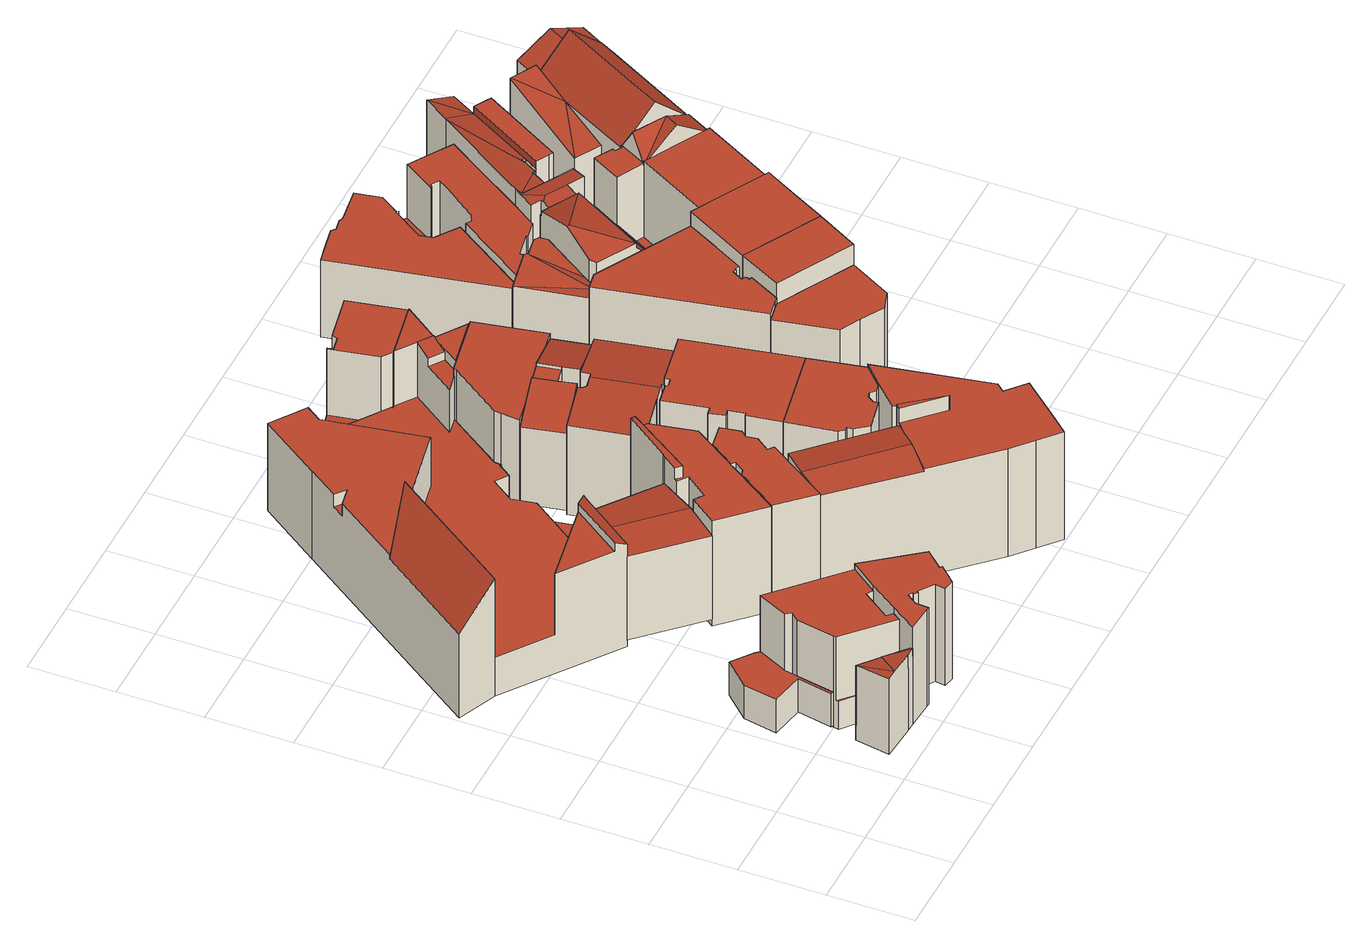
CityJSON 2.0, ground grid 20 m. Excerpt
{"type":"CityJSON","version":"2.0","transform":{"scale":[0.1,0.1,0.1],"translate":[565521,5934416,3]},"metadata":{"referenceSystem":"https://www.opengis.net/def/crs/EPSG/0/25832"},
"CityObjects":{
"building1":{"type":"Building","attributes":{"Gemeindeschluessel":"02000000","Geometrietyp2DReferenz":"3000","function":"31001_2050","roofType":"1000","measuredHeight":9.04,"storeysAboveGround":2},"geometry":[{"type":"MultiSurface","lod":"2","boundaries":[[[0,1,2,3]],[[3,2,4,5]],[[6,7,8,9]],[[10,11,12,13]],[[14,15,16,17]],[[17,16,11,10]],[[12,11,16,15,18,8,7,4,2,1]],[[19,14,17,10,13,0,3,5,6,9]],[[0,13,12,1]],[[14,19,18,15]],[[19,9,8,18]],[[6,5,4,7]]],"semantics":{"surfaces":[{"type":"WallSurface"},{"type":"RoofSurface"},{"type":"GroundSurface"}],"values":[0,0,0,0,0,0,1,2,0,0,0,0]}}]},
"building2":{"type":"Building","attributes":{"Gemeindeschluessel":"02000000","Geometrietyp2DReferenz":"3000","function":"31001_2310","roofType":"1000","measuredHeight":24.84,"storeysAboveGround":6},"geometry":[{"type":"MultiSurface","lod":"2","boundaries":[[[20,21,22,23,24,25,26,27,28,29,30,31]],[[32,33,34]],[[32,35,36,37,38,33]],[[39,40,35,32]],[[41,42,43,44]],[[45,41,44]],[[40,46,47,35]],[[48,49,50,43,51,52]],[[53,38,37,54]],[[55,25,24,56]],[[56,24,23,57]],[[57,23,22,58]],[[58,22,21,59]],[[50,44,43]],[[60,20,31,61]],[[61,31,30,62]],[[62,30,29,63]],[[63,29,28,64]],[[65,48,52,66]],[[67,39,32,34,68]],[[69,67,68,53,54,65,66,55,56,57,58,59,60,61,62,63,64]],[[69,64,28,27,42,41,45,47,46]],[[26,51,43,42,27]],[[20,60,59,21]],[[55,66,52,51,26,25]],[[67,69,46,40,39]],[[35,47,45,44,50,49,36]],[[65,54,37,36,49,48]],[[53,68,34,33,38]]],"semantics":{"surfaces":[{"type":"RoofSurface"},{"type":"WallSurface"},{"type":"GroundSurface"}],"values":[0,0,0,0,0,0,0,0,1,1,1,1,1,1,1,1,1,1,1,1,2,1,1,1,1,1,1,1,1]}}]},
"building3":{"type":"Building","attributes":{"Gemeindeschluessel":"02000000","Geometrietyp2DReferenz":"3000","function":"31001_2310","roofType":"1000","measuredHeight":26.3,"storeysAboveGround":6},"geometry":[{"type":"MultiSurface","lod":"2","boundaries":[[[70,71,72,73]],[[73,72,74,75]],[[75,74,76,77]],[[78,79,80,81]],[[82,83,84,85]],[[85,84,86,87]],[[88,89,90,91]],[[91,90,92,93]],[[93,92,94,95]],[[95,94,96,97]],[[97,96,98,99]],[[99,98,100,101]],[[101,100,102,103]],[[103,102,104,105]],[[106,104,102,100,98,96,94,92,90,89,86,84,83,80,79,76,74,72,71]],[[88,91,93,95,97,99,101,103,105,107,70,73,75,77,78,81,82,85,87]],[[88,87,86,89]],[[107,105,104,106]],[[82,81,80,83]],[[70,107,106,71]],[[78,77,76,79]]],"semantics":{"surfaces":[{"type":"WallSurface"},{"type":"RoofSurface"},{"type":"GroundSurface"}],"values":[0,0,0,0,0,0,0,0,0,0,0,0,0,0,1,2,0,0,0,0,0]}}]},
"building4":{"type":"Building","attributes":{"Gemeindeschluessel":"02000000","Geometrietyp2DReferenz":"3000","function":"31001_2010","roofType":"3100","measuredHeight":23.64,"storeysAboveGround":5},"geometry":[{"type":"MultiSurface","lod":"2","boundaries":[[[108,109,110,111]],[[112,111,110,113]],[[114,115,108,111,112]],[[116,114,112,113]],[[115,114,116,117]],[[116,113,110,109,117]],[[115,117,109,108]]],"semantics":{"surfaces":[{"type":"RoofSurface"},{"type":"WallSurface"},{"type":"GroundSurface"}],"values":[0,1,1,2,1,1,0]}}]},
"building5":{"type":"Building","attributes":{"Gemeindeschluessel":"02000000","Geometrietyp2DReferenz":"3000","function":"31001_2050","roofType":"1000","measuredHeight":31.86,"storeysAboveGround":6},"geometry":[{"type":"MultiSurface","lod":"2","boundaries":[[[118,119,120,121,122]],[[123,124,125]],[[126,127,128]],[[129,130,131,132,133,134]],[[135,136,137]],[[138,139,140,141,142,143]],[[144,145,146,147,148]],[[149,150,151,152,153,154]],[[121,120,155]],[[156,155,120,119,157]],[[128,158,159,126]],[[121,160,122]],[[126,159,161,127]],[[123,134,133,124]],[[162,131,130,163]],[[163,130,129,164]],[[136,165,166,137]],[[167,168,169,170]],[[171,172,173,174]],[[175,176,177,178]],[[178,177,179,180]],[[181,182,183,184]],[[184,183,185,186]],[[186,185,187,188]],[[188,187,189,190]],[[191,138,143,192]],[[193,194,195,196]],[[194,147,146,197]],[[141,144,148,142]],[[154,198,199,149]],[[200,152,151,201]],[[201,151,150,202]],[[164,129,134,123,125,203,204,205]],[[202,150,149,199,206,140,139,207]],[[158,128,127,161,208,209,210,118,122,160]],[[211,169,168,166,165,212,213,189,187,185,183,182,191,192,193,196,214,179,177,176,215,171,174,216,156,157,204,203]],[[181,184,186,188,190,217,218,219,167,170,162,163,164,205,210,209,220,221,175,178,180,222,223,200,201,202,207]],[[224,173,172,225,208,161,159,158,160,121,155]],[[218,217,213,212]],[[219,218,212,165,136,135]],[[208,225,220,209]],[[225,172,171,215,221,220]],[[226,223,222,214,196,195]],[[200,223,226,227,153,152]],[[145,144,141,140,206]],[[198,154,153,227,197,146,145]],[[193,192,143,142,148,147,194]],[[181,207,139,138,191,182]],[[217,190,189,213]],[[222,180,179,214]],[[175,221,215,176]],[[167,219,135,137,166,168]],[[173,224,216,174]],[[162,170,169,211,132,131]],[[224,155,156,216]],[[211,203,125,124,133,132]],[[210,205,204,157,119,118]],[[145,206,199,198]],[[226,195,194,197,227]]],"semantics":{"surfaces":[{"type":"RoofSurface"},{"type":"WallSurface"},{"type":"GroundSurface"}],"values":[0,0,0,0,0,0,0,0,1,1,1,1,1,1,1,1,1,1,1,1,1,1,1,1,1,1,1,1,1,1,1,1,1,1,1,0,2,0,1,1,1,1,1,1,1,1,1,1,1,1,1,1,1,1,1,1,1,0,0]}}]},
"building6":{"type":"Building","attributes":{"Gemeindeschluessel":"02000000","Geometrietyp2DReferenz":"3000","function":"31001_2310","roofType":"1000","measuredHeight":31.57,"storeysAboveGround":6},"geometry":[{"type":"MultiSurface","lod":"2","boundaries":[[[228,229,230,231,232,233]],[[234,235,236,237]],[[237,236,238,239]],[[240,241,242,243]],[[244,232,231,245]],[[245,231,230,246]],[[247,229,228,248]],[[248,228,233,249]],[[250,251,252,253]],[[253,252,254,255]],[[234,237,239,240,243,256,244,245,246,250,253,255]],[[254,252,251,247,248,249,257,242,241,238,236,235]],[[242,257,256,243]],[[250,246,230,229,247,251]],[[244,256,257,249,233,232]],[[254,235,234,255]],[[238,241,240,239]]],"semantics":{"surfaces":[{"type":"RoofSurface"},{"type":"WallSurface"},{"type":"GroundSurface"}],"values":[0,1,1,1,1,1,1,1,1,1,2,0,1,1,1,1,1]}}]},
"building7":{"type":"Building","attributes":{"Gemeindeschluessel":"02000000","Geometrietyp2DReferenz":"3000","function":"31001_2010","roofType":"1000","measuredHeight":28.91,"storeysAboveGround":6},"geometry":[{"type":"MultiSurface","lod":"2","boundaries":[[[258,259,260,261,262,263,264,265,266,267,268,269,270]],[[271,272,273,274,275,276,277,278,279,280,281,282,283]],[[272,269,268,273]],[[273,268,267,274]],[[274,267,266,275]],[[275,266,265,276]],[[276,265,264,277]],[[277,264,263,278]],[[278,263,262,279]],[[279,262,261,280]],[[280,261,260,281]],[[281,260,259,282]],[[282,259,258,283]],[[271,270,269,272]],[[271,283,258,270]]],"semantics":{"surfaces":[{"type":"RoofSurface"},{"type":"GroundSurface"},{"type":"WallSurface"}],"values":[0,1,2,2,2,2,2,2,2,2,2,2,2,2,2]}}]},
"building8":{"type":"Building","attributes":{"Gemeindeschluessel":"02000000","Geometrietyp2DReferenz":"3000","function":"31001_2140","roofType":"1000","measuredHeight":3,"storeysAboveGround":1},"geometry":[{"type":"MultiSurface","lod":"2","boundaries":[[[284,285,286,287]],[[288,289,290,291]],[[291,290,285,284]],[[290,289,286,285]],[[289,288,287,286]],[[288,291,284,287]]],"semantics":{"surfaces":[{"type":"GroundSurface"},{"type":"RoofSurface"},{"type":"WallSurface"}],"values":[0,1,2,2,2,2]}}]},
"building9":{"type":"Building","attributes":{"Gemeindeschluessel":"02000000","Geometrietyp2DReferenz":"3000","function":"31001_2010","roofType":"1000","measuredHeight":33.04,"storeysAboveGround":8},"geometry":[{"type":"MultiSurface","lod":"2","boundaries":[[[292,293,294,295,296]],[[294,297,298,299,300,295]],[[301,302,303,304,305,306]],[[307,300,299,308]],[[308,299,298,309]],[[310,311,312,313]],[[313,312,314,315]],[[315,314,316,317]],[[292,318,293]],[[319,320,321,322]],[[322,321,323,324]],[[324,323,325,326]],[[327,304,303,328]],[[329,302,301,330]],[[330,301,306,331]],[[332,333,334,335]],[[335,334,336,337]],[[337,336,338,339]],[[339,338,340,341]],[[341,340,342,343]],[[343,342,344,345]],[[345,344,346,347]],[[348,349,350,296,295,300,307]],[[351,352,320,319]],[[346,344,342,340,338,336,334,333,329,330,331,297,293,318,325,323,321,320,352]],[[350,349,353,354,355,310,313,315,317,327,328,332,335,337,339,341,343,345,347,351,319,322,324,326]],[[356,357,358,348,307,308,309,359,316,314,312,311]],[[350,326,325,318,292,296]],[[351,347,346,352]],[[332,328,303,302,329,333]],[[298,297,331,306,305,359,309]],[[327,317,316,359,305,304]],[[356,311,310,355]],[[357,356,355,354]],[[358,357,354,353]],[[348,358,353,349]],[[293,297,294]]],"semantics":{"surfaces":[{"type":"RoofSurface"},{"type":"WallSurface"},{"type":"GroundSurface"}],"values":[0,0,0,1,1,1,1,1,1,1,1,1,1,1,1,1,1,1,1,1,1,1,1,1,0,2,0,1,1,1,1,1,1,1,1,1,1]}}]},
"building10":{"type":"Building","attributes":{"Gemeindeschluessel":"02000000","Geometrietyp2DReferenz":"3000","function":"31001_2010","roofType":"1000","measuredHeight":28.39,"storeysAboveGround":5},"geometry":[{"type":"MultiSurface","lod":"2","boundaries":[[[360,361,362,363]],[[363,362,364,339]],[[339,364,365,337]],[[337,365,366,367]],[[367,366,368,369]],[[369,368,370,371]],[[371,370,372,373]],[[373,372,374,375]],[[315,376,377,378]],[[378,377,379,313]],[[380,379,377,376,381,374,372,370,368,366,365,364,362,361]],[[317,315,378,313,310,360,363,339,337,367,369,371,373,375]],[[360,310,380,361]],[[310,313,379,380]],[[315,317,381,376]],[[317,375,374,381]]],"semantics":{"surfaces":[{"type":"WallSurface"},{"type":"RoofSurface"},{"type":"GroundSurface"}],"values":[0,0,0,0,0,0,0,0,0,0,1,2,0,0,0,0]}}]},
"building11":{"type":"Building","attributes":{"Gemeindeschluessel":"02000000","Geometrietyp2DReferenz":"3000","function":"31001_2310","roofType":"3100","measuredHeight":25.99,"storeysAboveGround":5},"geometry":[{"type":"MultiSurface","lod":"2","boundaries":[[[382,383,384,385,386,387,388,389,390]],[[385,391,392,393,394,395,396,386]],[[397,390,389,398]],[[398,389,388,399]],[[399,388,387,400]],[[401,384,383,402]],[[402,383,382,403]],[[403,382,390,397]],[[404,396,395,405]],[[405,395,394,406]],[[406,394,393,407]],[[407,393,392,408]],[[408,392,391,409]],[[409,391,385,384,401]],[[400,387,386,396,404]],[[400,404,405,406,407,408,409,401,402,403,397,398,399]]],"semantics":{"surfaces":[{"type":"RoofSurface"},{"type":"WallSurface"},{"type":"GroundSurface"}],"values":[0,0,1,1,1,1,1,1,1,1,1,1,1,1,1,2]}}]},
"building12":{"type":"Building","attributes":{"Gemeindeschluessel":"02000000","Geometrietyp2DReferenz":"3000","function":"31001_2310","roofType":"1000","measuredHeight":25.43,"storeysAboveGround":5},"geometry":[{"type":"MultiSurface","lod":"2","boundaries":[[[410,411,412,413,414]],[[414,415,416,410]],[[417,411,410,418]],[[412,419,420,413]],[[421,422,423,424]],[[415,414,413,420,425,426,427,428]],[[429,417,418,430,431,427,426,421,424]],[[432,433,416,415,428]],[[416,433,430,418,410]],[[419,429,424,423]],[[422,421,426,425]],[[417,429,419,412,411]],[[433,432,431,430]],[[432,428,427,431]],[[422,425,420,419,423]]],"semantics":{"surfaces":[{"type":"RoofSurface"},{"type":"WallSurface"},{"type":"GroundSurface"}],"values":[0,1,1,1,1,1,2,0,1,1,1,1,1,1,0]}}]},
"building13":{"type":"Building","attributes":{"Gemeindeschluessel":"02000000","Geometrietyp2DReferenz":"3000","function":"31001_2010","roofType":"1000","measuredHeight":28.17,"storeysAboveGround":4},"geometry":[{"type":"MultiSurface","lod":"2","boundaries":[[[434,435,436,437,438,439,361,362,440,441,442,443,444,445]],[[446,447,448,449,450,451,452,453,454,455,456,457,458,459]],[[446,445,444,447]],[[447,444,443,448]],[[448,443,442,449]],[[449,442,441,450]],[[450,441,440,451]],[[451,440,362,452]],[[452,362,361,453]],[[453,361,439,454]],[[454,439,438,455]],[[455,438,437,456]],[[456,437,436,457]],[[457,436,435,458]],[[458,435,434,459]],[[459,434,445,446]]],"semantics":{"surfaces":[{"type":"RoofSurface"},{"type":"GroundSurface"},{"type":"WallSurface"}],"values":[0,1,2,2,2,2,2,2,2,2,2,2,2,2,2,2]}}]},
"building14":{"type":"Building","attributes":{"Gemeindeschluessel":"02000000","Geometrietyp2DReferenz":"3000","function":"31001_2310","roofType":"1000","measuredHeight":22.69,"storeysAboveGround":5},"geometry":[{"type":"MultiSurface","lod":"2","boundaries":[[[460,461,462,463,464,465,466]],[[467,468,469,470,471,472,473]],[[467,466,465,468]],[[468,465,464,469]],[[469,464,463,470]],[[470,463,462,471]],[[471,462,461,472]],[[472,461,460,473]],[[467,473,460,466]]],"semantics":{"surfaces":[{"type":"RoofSurface"},{"type":"GroundSurface"},{"type":"WallSurface"}],"values":[0,1,2,2,2,2,2,2,2]}}]},
"building15":{"type":"Building","attributes":{"Gemeindeschluessel":"02000000","Geometrietyp2DReferenz":"3000","function":"31001_2310","roofType":"1000","measuredHeight":25.16,"storeysAboveGround":5},"geometry":[{"type":"MultiSurface","lod":"2","boundaries":[[[474,475,476,477,478,479,480]],[[481,482,483,484]],[[483,478,477,484]],[[485,476,475,486]],[[486,475,474,487]],[[487,474,480,488]],[[489,490,491,492]],[[492,491,493,494]],[[494,493,495,496]],[[496,495,497,498]],[[498,497,499,500]],[[501,502,485,486,487,488,489,492,494,496,498,500]],[[502,501,503,504,482,481]],[[505,479,478,483,482,504]],[[503,501,500,499]],[[485,502,481,484,477,476]],[[489,488,480,479,505,490]],[[503,499,497,495,493,491,490,505,504]]],"semantics":{"surfaces":[{"type":"RoofSurface"},{"type":"WallSurface"},{"type":"GroundSurface"}],"values":[0,0,1,1,1,1,1,1,1,1,1,2,1,1,1,1,1,0]}}]},
"building16":{"type":"Building","attributes":{"Gemeindeschluessel":"02000000","Geometrietyp2DReferenz":"3000","function":"31001_2010","roofType":"1000","measuredHeight":23.05,"storeysAboveGround":5},"geometry":[{"type":"MultiSurface","lod":"2","boundaries":[[[506,507,508,509,510,511,512,513]],[[514,515,516,517,518,519,520,521]],[[514,513,512,515]],[[515,512,511,516]],[[516,511,510,517]],[[517,510,509,518]],[[518,509,508,519]],[[519,508,507,520]],[[520,507,506,521]],[[521,506,513,514]]],"semantics":{"surfaces":[{"type":"RoofSurface"},{"type":"GroundSurface"},{"type":"WallSurface"}],"values":[0,1,2,2,2,2,2,2,2,2]}}]},
"building17":{"type":"Building","attributes":{"Gemeindeschluessel":"02000000","Geometrietyp2DReferenz":"3000","function":"31001_2310","roofType":"1000","measuredHeight":24.58,"storeysAboveGround":5},"geometry":[{"type":"MultiSurface","lod":"2","boundaries":[[[522,523,524,525]],[[525,524,526,527]],[[527,526,528,529]],[[529,528,530,531]],[[531,530,532,533]],[[533,532,534,535]],[[535,534,536,537]],[[537,536,538,539]],[[539,538,540,541]],[[541,540,542,543]],[[543,542,544,516]],[[516,544,545,515]],[[515,545,546,514]],[[547,548,549,550]],[[514,546,548,547]],[[523,522,550,549]],[[550,522,525,527,529,531,533,535,537,539,541,543,516,515,514,547]],[[523,549,548,546,545,544,542,540,538,536,534,532,530,528,526,524]]],"semantics":{"surfaces":[{"type":"WallSurface"},{"type":"GroundSurface"},{"type":"RoofSurface"}],"values":[0,0,0,0,0,0,0,0,0,0,0,0,0,0,0,0,1,2]}}]},
"building18":{"type":"Building","attributes":{"Gemeindeschluessel":"02000000","Geometrietyp2DReferenz":"3000","function":"31001_2310","roofType":"3100","measuredHeight":21.86,"storeysAboveGround":5},"geometry":[{"type":"MultiSurface","lod":"2","boundaries":[[[551,552,553,554,555,556]],[[557,552,551]],[[558,559,560,561,562,563]],[[564,556,555,565]],[[566,561,560,567]],[[567,560,559,568]],[[568,559,558,569]],[[570,571,572,573,564,565,566,567,568,569]],[[566,565,555,554,562,561]],[[573,572,574,553,552,557]],[[574,572,571,575]],[[575,571,570,576]],[[570,569,558,563,576]],[[564,573,557,551,556]],[[575,576,563,562,554,553,574]]],"semantics":{"surfaces":[{"type":"RoofSurface"},{"type":"WallSurface"},{"type":"GroundSurface"}],"values":[0,0,0,1,1,1,1,2,1,1,1,1,1,1,0]}}]},
"building19":{"type":"Building","attributes":{"Gemeindeschluessel":"02000000","Geometrietyp2DReferenz":"3000","function":"31001_1120","roofType":"1000","measuredHeight":28.46,"storeysAboveGround":5},"geometry":[{"type":"MultiSurface","lod":"2","boundaries":[[[577,578,579,580]],[[581,582,517,516]],[[581,580,579,582]],[[582,579,578,517]],[[517,578,577,516]],[[581,516,577,580]]],"semantics":{"surfaces":[{"type":"RoofSurface"},{"type":"GroundSurface"},{"type":"WallSurface"}],"values":[0,1,2,2,2,2]}}]},
"building20":{"type":"Building","attributes":{"Gemeindeschluessel":"02000000","Geometrietyp2DReferenz":"3000","function":"31001_2310","roofType":"1000","measuredHeight":21.45,"storeysAboveGround":5},"geometry":[{"type":"MultiSurface","lod":"2","boundaries":[[[583,584,585,586,587,588,589,590,591]],[[592,593,594,595]],[[595,594,596,597]],[[597,596,598,599]],[[600,601,602,603]],[[603,602,604,605]],[[589,606,607,590]],[[590,607,608,591]],[[587,609,610,588]],[[611,612,613,614]],[[615,616,617,618]],[[618,617,619,620]],[[620,619,621,622]],[[586,623,609,587]],[[624,625,626,627]],[[627,626,628,629]],[[629,628,630,631]],[[631,630,632,633]],[[634,635,636,637]],[[638,639,640,641]],[[642,643,644,645]],[[646,647,648,649]],[[649,648,650,651]],[[652,585,584,653]],[[653,584,583,654]],[[605,604,655,656]],[[657,658,659,660]],[[660,659,661,662]],[[663,664,665,654,583,591,608,666,667,668,669]],[[670,671,672,633,632,673,656,655,674,675,676]],[[613,677,678,679,647,646,680,681,682,614]],[[623,621,619,617,616,683,684,685,686,687,644,643,640,639,650,648,647,679,678,677,613,612,610,609]],[[688,689,690,691,692,615,618,620,622,693,652,653,654,665,664,663,669,694,695,592,595,597,599,696,657,660,662,697,698,699,700,642,645],[649,651,701,634,637,702,624,627,629,631,633,672,671,670,676,703,704,705,706,707,708,611,614,682,681,680,646]],[[667,666,608,607,606,709,710,711,712,675,674,655,604,602,601,598,596,594,593,713,714,668]],[[656,673,632,630,628,626,625,715,636,635,638,641,716,717,718,661,659,658,600,603,605]],[[668,714,713,593,592,695,694,669]],[[606,589,588,610,612,611,708,707,706,709]],[[615,692,691,690,685,684,683,616]],[[643,642,700,699,698,717,716,641,640]],[[690,689,688,645,644,687,686,685]],[[701,651,650,639,638,635,634]],[[636,715,625,624,702,637]],[[718,717,698,697,662,661]],[[586,585,652,693,622,621,623]],[[598,601,600,658,657,696,599]],[[710,709,706,705,704,711]],[[704,703,676,675,712,711]]],"semantics":{"surfaces":[{"type":"RoofSurface"},{"type":"WallSurface"},{"type":"GroundSurface"}],"values":[0,1,1,1,1,1,1,1,1,1,1,1,1,1,1,1,1,1,1,1,1,1,1,1,1,1,1,1,1,1,1,0,2,0,0,1,1,1,1,1,1,1,1,1,1,1,1]}}]},
"building21":{"type":"Building","attributes":{"Gemeindeschluessel":"02000000","Geometrietyp2DReferenz":"3000","function":"31001_1120","roofType":"1000","measuredHeight":28.49,"storeysAboveGround":7},"geometry":[{"type":"MultiSurface","lod":"2","boundaries":[[[580,579,719,720,721]],[[525,722,723,582,581]],[[525,721,720,722]],[[722,720,719,723]],[[723,719,579,582]],[[582,579,580,581]],[[525,581,580,721]]],"semantics":{"surfaces":[{"type":"RoofSurface"},{"type":"GroundSurface"},{"type":"WallSurface"}],"values":[0,1,2,2,2,2,2]}}]},
"building22":{"type":"Building","attributes":{"Gemeindeschluessel":"02000000","Geometrietyp2DReferenz":"3000","function":"31001_2070","roofType":"3100","measuredHeight":33.75,"storeysAboveGround":6},"geometry":[{"type":"MultiSurface","lod":"2","boundaries":[[[724,725,726,727,728]],[[726,729,730,731,727]],[[725,729,726]],[[732,733,734,735]],[[736,737,738,739,740,741,742,743]],[[741,744,742]],[[745,739,738,746,747]],[[748,749,750,751]],[[752,753,754]],[[755,752,754]],[[756,757,758,759]],[[760,761,756]],[[762,752,755]],[[763,764,765,766,767]],[[762,753,752]],[[768,769,770,771,772,773,774]],[[775,776,777]],[[778,779,780]],[[778,781,782,783,784,785,786,779]],[[787,788,789,790,791,792,793,794,795,796,797]],[[798,799,800,801,802]],[[781,803,782]],[[804,805,788,806]],[[772,807,804,806]],[[781,808,809,803]],[[810,811,812,813]],[[814,810,813]],[[804,815,805]],[[816,817,818,819,820]],[[817,821,822,818]],[[770,823,824,804,807]],[[810,825,811]],[[826,827,828,829,830,831,832]],[[833,834,835,836]],[[837,838,834,833]],[[839,724,728,840]],[[734,729,725,735]],[[750,733,732,751]],[[841,737,736,842]],[[843,745,747,844]],[[748,754,753,749]],[[756,845,760]],[[756,759,846]],[[766,762,755,767]],[[764,774,773,787,806,765]],[[806,787,773,772]],[[770,769,823]],[[847,786,785,848]],[[778,849,850,781]],[[820,781,850,851,816]],[[852,853,854,855]],[[856,766,762,797,796,857]],[[857,796,795,858]],[[859,794,793,860]],[[861,791,790]],[[788,787,806]],[[765,806,787,797,762,766]],[[862,802,801,863]],[[864,865,866,867]],[[819,808,781,820]],[[798,813,812,799]],[[868,822,821,869]],[[870,871,872]],[[836,825,810]],[[873,831,830,874]],[[874,830,829,875]],[[875,829,828,876]],[[826,836,835,827]],[[877,878,879,880]],[[880,879,737,841]],[[881,882,883,884]],[[884,883,885,886]],[[887,888,882,881]],[[889,890,856,857,858,866,865,891,892,893,894,862,863,852,855,885,883,882,888,895,896,877,880,841,842]],[[729,734,733,750,749,753,762,766,856,890,889,842,736,743,730]],[[897,898,899,900,901,763,767,755,754,748,751,732,735,725,724,839]],[[758,757,902,903,783,904,905,906,907,908]],[[909,910,800,799,812,811,911,912,913,914,915,851]],[[916,917,918,919,920,921,922,923,838,837,924,925,926,872,871,824,823,769,768]],[[728,727,731,730,743,742,744,927,928,929,930,931,840]],[[922,921,920,919,918,917,916,932,901,900,899,898,897,839,840,931,930,929,928,927,933,934,935,843,844,936,937,908,907,906,905,904,938,939,940,941,942,868,869,943,915,914,913,912,911,873,874,875,876,944,945,923],[867,946,859,860,947,864],[881,884,886,948,949,950,951,847,848,952,953,954,955,956,957,958,959,960,961,962,963,964,887]],[[804,824,871,870,965,815]],[[747,746,846,759,758,908,937,936,844]],[[960,959,958,957,966,761,760,845,967]],[[968,878,877,896,963,962,961,960,967]],[[955,954,953,952,848,785,784,969,776,775]],[[783,782,803,809,940,939,938,904]],[[915,943,869,821,817,816,851]],[[808,819,818,822,868,942,941,940,809]],[[825,836,970,924,837,833,836,826,832,811]],[[834,838,923,945,944,876,828,827,835]],[[896,895,888,887,964,963]],[[811,832,831,873,911]],[[965,870,971,815]],[[972,973,810,814,893,892]],[[771,770,807,772]],[[805,790,789,788]],[[894,893,814,813,798,802,862]],[[791,861,815,972,892,891,792]],[[793,792,891,865,864,947,860]],[[859,946,867,866,858,795,794]],[[885,855,854,948,886]],[[852,863,801,800,910,974,853]],[[949,948,854,849,778,780,950]],[[780,779,786,847,951,950]],[[932,916,768,774,764,763,901]],[[956,955,775,777,966,957]],[[740,739,745,843,935,934]],[[741,740,934,933,927,744]],[[870,872,926,925,924,970,975,971]],[[815,971,975,970,836,810,973,972]],[[815,861,790,805]],[[854,853,974,910,909,851,850,849]],[[761,966,777,776,969,784,783,903,902,757,756]],[[738,737,879,878,968,967,845,756,846,746]]],"semantics":{"surfaces":[{"type":"RoofSurface"},{"type":"WallSurface"},{"type":"GroundSurface"}],"values":[0,0,0,0,0,0,0,0,0,0,0,0,0,0,0,0,0,0,0,0,0,0,0,0,0,0,0,0,0,0,0,0,0,0,0,1,1,1,1,1,1,1,1,1,1,1,1,1,0,1,1,1,1,1,1,1,1,1,1,1,1,1,1,1,1,1,1,1,1,1,1,1,1,0,1,1,1,1,1,1,2,0,1,1,1,1,1,1,1,1,1,1,1,1,1,1,1,1,1,1,1,1,1,1,1,1,1,1,1,0,0,0,0,0,0]}}]}
},
"vertices":[
[225,300,8],[225,300,98],[240,379,98],[240,379,8],[295,437,98],[295,437,8],[344,399,8],[344,399,98],[351,391,98],[351,391,8],[287,203,8],[287,203,98],[303,285,98],[303,285,8],[311,290,8],[311,290,98],[294,202,98],[294,202,8],[317,321,98],[317,321,8],
[505,246,251],[351,391,251],[317,321,251],[326,308,251],[311,290,251],[294,202,251],[293,195,251],[396,98,251],[409,116,251],[396,128,251],[442,193,251],[457,183,251],[287,60,209],[276,142,205],[261,61,209],[321,106,205],[315,111,205],[314,111,205],[276,143,205],[346,56,209],[366,55,209],[396,97,78],[396,98,78],[348,143,78],[321,106,82],[372,63,82],[367,55,209],[372,63,205],[344,146,78],[315,111,78],[321,106,78],[293,195,78],[292,189,78],[276,143,3],[314,111,3],[294,202,3],[311,290,3],[326,308,3],[317,321,3],[351,391,3],[505,246,3],[457,183,3],[442,193,3],[396,128,3],[409,116,3],[344,146,3],[292,189,3],[346,56,3],[261,61,3],[367,55,3],
[440,81,4],[440,81,267],[438,50,267],[438,50,4],[432,51,267],[432,51,4],[367,55,267],[367,55,4],[409,116,4],[409,116,267],[457,183,267],[457,183,4],[505,246,4],[505,246,267],[596,127,267],[596,127,4],[601,122,267],[601,122,4],[564,82,4],[564,82,267],[569,77,267],[569,77,4],[532,38,267],[532,38,4],[506,43,267],[506,43,4],[510,67,267],[510,67,4],[475,92,267],[475,92,4],[473,89,267],[473,89,4],[464,95,267],[464,95,4],[467,99,267],[467,99,4],[457,105,267],[457,105,4],
[535,629,261],[406,763,261],[353,692,251],[483,557,251],[483,557,24],[353,692,24],[598,716,24],[598,716,249],[449,823,24],[449,823,252],
[7,918,233],[99,879,325],[306,1173,325],[183,1149,243],[168,1146,233],[329,710,277],[414,829,277],[214,794,277],[322,1309,210],[297,1329,210],[277,1301,210],[353,692,284],[449,823,283],[453,828,283],[460,837,283],[414,829,300],[329,710,300],[605,863,68],[582,996,68],[470,840,68],[756,1259,227],[757,1260,227],[772,1263,227],[797,1298,227],[764,1321,227],[714,1251,227],[797,1298,248],[813,1322,256],[822,1334,261],[790,1357,261],[764,1321,248],[891,1286,68],[904,1288,68],[902,1299,68],[897,1326,68],[880,1415,68],[822,1334,68],[306,1173,243],[306,1173,111],[99,879,111],[277,1301,243],[322,1309,243],[168,1146,243],[297,1329,243],[453,828,6],[449,823,6],[353,692,6],[582,996,111],[470,840,111],[467,839,6],[467,839,111],[463,842,111],[463,842,6],[528,1488,111],[528,1488,243],[503,1452,243],[503,1452,111],[555,1524,6],[555,1524,111],[589,1499,111],[589,1499,6],[718,1408,111],[718,1408,6],[751,1251,6],[751,1251,111],[665,1129,111],[665,1129,6],[664,1113,111],[664,1113,6],[661,1115,111],[661,1115,6],[639,1084,111],[639,1084,6],[756,1259,111],[714,1251,111],[790,1357,111],[790,1357,259],[744,1390,259],[744,1390,111],[822,1334,259],[822,1334,256],[891,1286,256],[897,1326,6],[902,1299,6],[904,1288,6],[214,794,111],[100,878,111],[100,878,6],[772,1263,256],[757,1260,6],[346,1398,243],[346,1398,6],[7,918,6],[460,837,111],[572,1052,111],[609,1104,111],[743,1390,111],[529,1488,111],[543,1218,111],[609,1104,6],[572,1052,6],[605,863,6],[449,1544,6],[529,1488,6],[743,1390,6],[880,1416,6],[543,1218,243],[449,1544,243],[880,1416,259],[880,1415,259],
[585,669,323],[688,821,323],[680,828,323],[601,720,323],[598,716,323],[573,681,323],[483,557,7],[483,557,292],[529,620,292],[529,620,7],[541,612,292],[541,612,7],[550,605,7],[550,605,292],[591,658,292],[591,658,7],[598,716,7],[601,720,7],[680,828,7],[688,821,292],[585,669,292],[573,681,292],[712,804,7],[712,804,292],[732,698,292],[732,698,7],[574,464,292],[574,464,7],[568,675,7],[568,675,292],
[746,533,295],[732,543,295],[756,575,295],[752,600,295],[764,615,295],[756,662,295],[702,653,295],[660,592,295],[669,586,295],[653,563,295],[639,560,295],[574,464,295],[648,387,295],[648,387,5],[574,464,5],[639,560,5],[653,563,5],[669,586,5],[660,592,5],[702,653,5],[756,662,5],[764,615,5],[752,600,5],[756,575,5],[732,543,5],[746,533,5],
[776,569,6],[800,573,6],[804,548,6],[780,544,6],[780,544,36],[804,548,36],[800,573,36],[776,569,36],
[806,222,289],[832,246,295],[861,274,302],[688,447,302],[648,387,290],[891,302,295],[919,328,288],[746,502,288],[689,449,302],[999,249,334],[939,327,334],[939,326,334],[932,335,334],[929,338,334],[919,328,334],[689,449,99],[746,502,99],[919,328,99],[852,437,3],[852,437,99],[863,424,99],[863,424,3],[872,412,99],[872,412,3],[896,381,99],[896,381,3],[806,222,295],[1060,39,3],[1060,39,295],[1030,5,295],[1030,5,3],[982,47,295],[982,47,3],[934,89,295],[934,89,3],[932,335,3],[939,326,3],[939,327,295],[999,249,295],[919,328,295],[969,351,3],[969,351,295],[960,362,295],[960,362,3],[1017,418,295],[1017,418,3],[1063,462,295],[1063,462,3],[1114,192,295],[1114,192,3],[1097,173,295],[1097,173,3],[1109,163,295],[1109,163,3],[1120,153,295],[1120,153,3],[740,524,99],[740,524,3],[648,387,3],[1142,133,3],[1142,133,295],[748,517,3],[774,521,3],[780,531,3],[780,531,99],[774,521,99],[748,517,99],[929,338,99],
[834,552,3],[834,552,287],[1038,591,287],[1038,591,3],[1063,462,287],[1017,418,287],[1002,415,287],[1002,415,3],[989,426,287],[989,426,3],[978,424,287],[978,424,3],[968,408,287],[968,408,3],[970,397,287],[970,397,3],[872,412,287],[871,425,287],[871,425,3],[863,424,287],[852,437,287],[896,381,287],
[711,809,253],[815,829,267],[816,828,267],[849,834,271],[820,982,271],[795,977,268],[788,984,267],[785,994,267],[680,972,253],[860,837,270],[861,832,270],[987,856,253],[954,1031,253],[829,1007,269],[833,985,269],[680,972,11],[785,994,11],[788,984,11],[795,977,11],[816,828,11],[815,829,11],[711,809,11],[833,985,11],[829,1007,11],[954,1031,11],[987,856,11],[861,832,11],[860,837,11],
[778,1029,268],[783,1038,268],[821,1045,268],[811,1098,268],[766,1089,268],[766,1089,276],[778,1029,276],[783,1038,22],[778,1029,22],[821,1045,276],[811,1098,276],[954,1031,22],[954,1031,236],[829,1007,276],[829,1007,22],[936,1122,236],[936,1122,22],[661,1069,22],[661,1069,231],[821,1045,22],[785,994,22],[680,972,22],[680,972,231],[785,994,277],
[813,708,287],[796,705,287],[805,668,287],[821,672,287],[827,633,287],[821,632,287],[987,856,287],[861,832,287],[863,819,287],[843,815,287],[842,821,287],[793,812,287],[793,812,6],[842,821,6],[843,815,6],[863,819,6],[861,832,6],[987,856,6],[1038,591,6],[834,552,6],[821,632,6],[827,633,6],[821,672,6],[805,668,6],[796,705,6],[813,708,6],
[936,1122,250],[904,1288,250],[757,1260,250],[751,1251,250],[665,1129,250],[664,1113,250],[661,1069,250],[661,1069,23],[664,1113,23],[665,1129,23],[751,1251,23],[757,1260,23],[904,1288,23],[936,1122,23],
[647,1466,72],[688,1438,75],[712,1442,78],[716,1418,78],[717,1418,78],[698,1520,78],[638,1508,72],[718,1408,72],[720,1407,72],[717,1418,72],[716,1418,72],[712,1442,5],[688,1438,5],[647,1466,5],[638,1508,5],[702,1521,5],[702,1521,257],[705,1508,257],[705,1508,5],[737,1514,257],[737,1514,5],[742,1528,257],[742,1528,5],[854,1550,257],[854,1550,5],[880,1416,257],[880,1416,5],[743,1390,5],[718,1408,5],[743,1390,257],[720,1407,257],[698,1520,257],
[1187,579,250],[1234,554,250],[1288,523,250],[1332,536,250],[1387,636,250],[1210,732,250],[1198,730,250],[1158,723,250],[1158,723,20],[1198,730,20],[1210,732,20],[1387,636,20],[1332,536,20],[1288,523,20],[1234,554,20],[1187,579,20],
[1133,1103,20],[1133,1103,266],[1348,986,266],[1348,986,20],[1270,842,266],[1270,842,20],[1260,847,266],[1260,847,20],[1258,844,266],[1258,844,20],[1250,848,266],[1250,848,20],[1236,823,266],[1236,823,20],[1243,819,266],[1243,819,20],[1245,814,266],[1245,814,20],[1242,808,266],[1242,808,20],[1249,805,266],[1249,805,20],[1210,732,266],[1198,730,266],[1158,723,266],[1086,1100,20],[1086,1100,266],[1126,1107,266],[1126,1107,20],
[1056,1256,237],[1111,1104,240],[1112,1104,240],[1159,1273,240],[1154,1277,240],[1056,1259,237],[1086,1100,237],[1221,1252,237],[1218,1271,238],[1207,1278,238],[1163,1270,239],[1160,1273,240],[1141,1134,237],[1056,1259,21],[1154,1277,21],[1163,1270,21],[1207,1278,21],[1218,1271,21],[1221,1252,21],[1132,1120,21],[1133,1103,21],[1126,1107,21],[1086,1100,21],[1126,1107,238],[1133,1103,237],[1132,1120,238],
[1210,732,305],[1387,636,305],[1442,735,305],[1264,832,305],[1264,832,20],[1442,735,20],
[1056,1259,91],[1096,1266,91],[1154,1277,91],[1155,1277,91],[1093,1267,91],[1200,1428,91],[1190,1436,91],[1074,1264,91],[1055,1260,91],[1073,1676,22],[1073,1676,231],[1081,1668,231],[1081,1668,22],[1108,1673,231],[1108,1673,22],[1118,1669,231],[1118,1669,22],[1201,1681,91],[1201,1681,231],[1212,1621,231],[1212,1621,91],[1181,1575,231],[1181,1575,91],[1190,1436,231],[1074,1264,231],[1055,1260,231],[1093,1267,236],[1200,1428,236],[1212,1420,22],[1212,1420,236],[1229,1428,236],[1229,1428,22],[1254,1301,22],[1254,1301,236],[1214,1293,236],[1214,1293,22],[1214,1298,236],[1214,1298,22],[1158,1287,236],[1158,1287,22],[1155,1277,236],[1267,1555,22],[1267,1555,91],[1254,1565,91],[1254,1565,22],[1244,1550,91],[1244,1550,22],[1236,1546,91],[1236,1546,22],[1227,1547,91],[1227,1547,22],[1270,1541,22],[1270,1541,91],[1265,1548,91],[1265,1548,22],[1274,1540,91],[1274,1540,236],[1322,1614,236],[1322,1614,91],[1396,1567,22],[1396,1567,236],[1420,1552,236],[1420,1552,22],[1302,1531,22],[1302,1531,236],[1284,1544,236],[1284,1544,22],[1278,1539,236],[1278,1539,22],[1154,1277,22],[1096,1266,22],[1056,1259,22],[1185,1572,231],[1185,1572,91],[1208,1682,22],[1208,1682,91],[1216,1632,91],[1216,1632,22],[1241,1665,91],[1241,1665,22],[989,1608,22],[1036,1359,22],[1055,1260,22],[1036,1359,231],[989,1608,231],[979,1658,231],[979,1658,22],[1181,1574,22],[1185,1572,22],[1226,1548,22],[1226,1548,91],[1181,1574,231],[1179,1575,231],[1179,1575,22],[1231,1432,236],[1245,1451,236],[1286,1508,236],[1286,1508,22],[1245,1451,22],[1231,1432,22],[1257,1306,236],[1269,1323,236],[1293,1358,236],[1306,1378,236],[1360,1461,236],[1360,1461,22],[1306,1378,22],[1293,1358,22],[1269,1323,22],[1257,1306,22],[1155,1277,22],[1019,1666,22],[1033,1669,22],[1201,1681,22],[1242,1665,22],[1263,1651,22],[1313,1620,22],[1322,1614,22],[1274,1540,22],[1266,1550,22],[1132,1504,22],[1131,1504,22],[1132,1501,22],[1137,1474,22],[1190,1436,22],[1200,1428,22],[1137,1474,231],[1132,1501,231],[1131,1504,231],[1132,1504,231],[1033,1669,231],[1019,1666,231],[1266,1550,91],[1313,1620,91],[1263,1651,91],[1242,1665,91],
[1484,813,305],[1526,889,305],[1348,986,305],[1526,889,20],[1484,813,20],
[1133,1103,293],[1223,1054,293],[1185,1188,326],[1180,1191,326],[1132,1120,298],[1322,1227,293],[1236,1274,293],[1221,1252,302],[1262,1033,231],[1361,1206,231],[1322,1227,282],[1223,1054,282],[1322,1227,281],[1341,1261,287],[1291,1289,288],[1273,1285,286],[1261,1263,282],[1239,1276,282],[1237,1276,282],[1236,1274,281],[1238,1277,282],[1278,1294,285],[1280,1339,282],[1257,1306,282],[1266,1030,98],[1363,1204,98],[1361,1206,98],[1262,1033,98],[1338,1105,174],[1363,1204,154],[1266,1030,154],[1313,1005,154],[1285,1339,281],[1301,1371,282],[1293,1358,282],[1282,1341,282],[1346,1304,262],[1374,1352,262],[1409,1179,154],[1348,986,83],[1375,971,83],[1471,1146,83],[1409,1179,83],[1313,1005,83],[1526,889,290],[1621,1064,290],[1608,1071,290],[1546,1105,290],[1484,1138,290],[1471,1146,290],[1375,971,290],[1382,1350,260],[1384,1353,260],[1378,1352,261],[1395,1355,257],[1395,1356,257],[1394,1355,257],[1502,1543,257],[1437,1578,283],[1435,1575,283],[1399,1381,260],[1406,1392,260],[1413,1388,257],[1471,1146,283],[1472,1148,283],[1489,1179,283],[1505,1210,283],[1507,1212,283],[1505,1213,283],[1501,1207,283],[1484,1217,283],[1487,1223,283],[1447,1247,283],[1409,1179,283],[1480,1306,79],[1585,1497,79],[1541,1521,79],[1474,1403,79],[1434,1332,79],[1475,1636,283],[1564,1137,343],[1489,1179,343],[1471,1146,278],[1546,1105,343],[1536,1603,257],[1475,1637,283],[1597,1378,273],[1586,1497,304],[1585,1497,304],[1480,1306,235],[1539,1272,235],[1511,1209,278],[1534,1525,193],[1539,1534,193],[1537,1603,242],[1536,1603,243],[1502,1543,243],[1568,1586,193],[1560,1590,205],[1621,1064,279],[1655,1126,279],[1645,1465,304],[1645,1465,85],[1675,1521,85],[1650,1535,85],[1652,1539,85],[1624,1554,85],[1619,1557,85],[1586,1497,85],[1720,1424,315],[1751,1480,315],[1675,1521,273],[1645,1465,273],[1795,1383,273],[1826,1439,273],[1133,1103,18],[1132,1120,18],[1341,1261,71],[1322,1227,71],[1278,1294,18],[1257,1306,18],[1346,1304,281],[1282,1341,281],[1413,1388,18],[1406,1392,18],[1395,1355,277],[1502,1543,277],[1534,1525,277],[1433,1333,71],[1433,1333,277],[1424,1338,277],[1424,1338,71],[1409,1179,71],[1447,1247,71],[1487,1223,71],[1484,1217,18],[1501,1207,18],[1507,1212,278],[1434,1332,71],[1474,1403,71],[1520,1240,18],[1520,1240,71],[1503,1250,71],[1503,1250,18],[1560,1590,18],[1568,1586,18],[1651,1129,278],[1655,1127,278],[1655,1127,274],[1619,1557,18],[1624,1554,18],[1652,1539,18],[1650,1535,18],[1399,1273,71],[1399,1273,282],[1380,1240,287],[1380,1240,71],[1414,1299,18],[1414,1299,71],[1432,1329,71],[1432,1329,18],[1422,1335,71],[1422,1335,18],[1433,1289,18],[1433,1289,71],[1361,1206,71],[1363,1204,71],[1505,1213,71],[1507,1212,71],[1539,1272,71],[1480,1306,71],[1418,1263,71],[1418,1262,71],[1223,1054,18],[1262,1033,18],[1266,1030,18],[1313,1005,18],[1348,986,18],[1319,1398,282],[1420,1552,283],[1435,1575,18],[1420,1552,18],[1319,1398,18],[1301,1371,18],[1293,1358,18],[1539,1522,277],[1541,1521,277],[1586,1497,18],[1585,1497,18],[1541,1521,18],[1539,1522,18],[1534,1525,18],[1526,889,18],[1621,1064,18],[1655,1126,18],[1655,1127,18],[1688,1186,18],[1774,1344,18],[1795,1383,18],[1826,1439,18],[1795,1383,274],[1774,1344,274],[1688,1186,274],[1238,1277,18],[1237,1276,18],[1236,1274,18],[1221,1252,18],[1180,1191,18],[1375,971,18],[1239,1276,18],[1261,1263,18],[1273,1285,18],[1280,1339,18],[1282,1341,18],[1437,1578,18],[1475,1636,18],[1475,1637,18],[1536,1603,18],[1537,1603,18],[1539,1534,18],[1675,1521,18],[1751,1480,18],[1487,1223,18],[1505,1213,18],[1424,1338,18],[1395,1355,18],[1394,1355,18],[1395,1356,18],[1399,1381,18],[1387,1359,18],[1384,1353,18],[1382,1350,18],[1378,1352,18],[1375,1354,18],[1374,1352,18],[1346,1304,18],[1346,1303,18],[1361,1295,18],[1399,1273,18],[1418,1262,18],[1418,1263,18],[1581,1169,278],[1375,1354,262],[1346,1303,282],[1361,1295,282],[1387,1359,260],[1720,1424,356],[1581,1169,356],[1507,1212,273],[1539,1272,273],[1474,1403,277],[1614,1229,356]
]}
